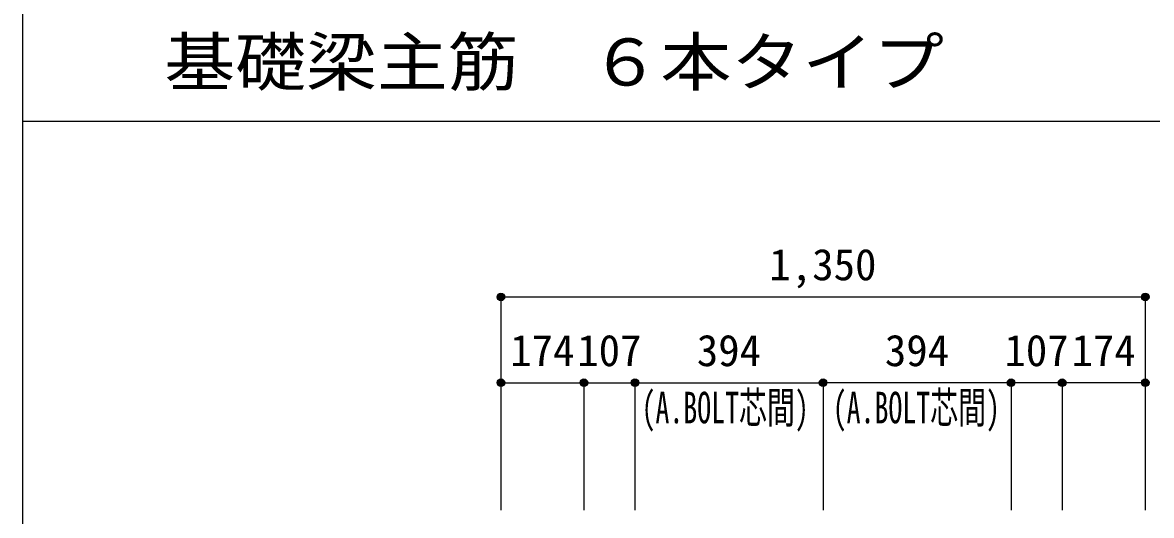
# Model space of a CAD drawing. Units: millimetres at full size, sheet at 1:30. Extents: x -5973 to 5954, y -4195 to 4201.
# Drawn here: x -5973 to -3608, y -1048 to -15 of the extents above; entities that cross this region are included whole.
import ezdxf
from ezdxf.enums import TextEntityAlignment as Align

# ---------------------------------------------------------------- set-up
doc = ezdxf.new("R2010")
doc.units = ezdxf.units.MM
doc.header["$LTSCALE"] = 30
doc.header["$PDMODE"] = 32
doc.header["$PDSIZE"] = 15
for name, color, linetype in [('0-7_文字', 4, 'Continuous'), ('0-D_寸法', 4, 'Continuous'), ('6-7_文字', 7, 'Continuous'), ('F-0_枠', 6, 'Continuous')]:
    doc.layers.add(name, color=color, linetype=linetype)
doc.styles.add('ＭＳ ゴシック', font='')
doc.styles.get('ＭＳ ゴシック').set_extended_font_data('MS Gothic')

msp = doc.modelspace()

# ---------------------------------------------------------------- linework, layer by layer
at = {"layer": '0-D_寸法'}
for p, q in [((-4970.8, -590.12), (-3620.8, -590.12)), ((-4970.8, -590.12), (-4970.8, -770.12)), ((-4970.8, -590.12), (-4970.8, -770.12)), ((-4970.8, -590.12), (-3620.8, -590.12)), ((-3620.8, -590.12), (-3620.8, -1037.16)), ((-4970.8, -770.12), (-4796.8, -770.12)), ((-4970.8, -770.12), (-4970.8, -1037.16)), ((-4796.8, -770.12), (-4796.8, -1037.16)), ((-4796.8, -770.12), (-4689.8, -770.12)), ((-4689.8, -770.12), (-4689.8, -1037.16)), ((-4689.8, -770.12), (-4295.8, -770.12)), ((-3901.8, -770.12), (-4295.8, -770.12)), ((-4295.8, -770.12), (-4295.8, -1037.16)), ((-3794.8, -770.12), (-3901.8, -770.12)), ((-3901.8, -770.12), (-3901.8, -1037.16)), ((-3620.8, -770.12), (-3794.8, -770.12)), ((-3794.8, -770.12), (-3794.8, -1037.16)), ((-3620.8, -770.12), (-3620.8, -1037.16))]:
    msp.add_line(p, q, dxfattribs=at)
for centre, radius in [((-4970.8, -590.12), 8), ((-4970.8, -590.12), 7.2), ((-4970.8, -590.12), 6.4), ((-4970.8, -590.12), 5.6), ((-4970.8, -590.12), 4.8), ((-4970.8, -590.12), 4), ((-4970.8, -590.12), 3.2), ((-4970.8, -590.12), 2.4), ((-4970.8, -590.12), 1.6), ((-4970.8, -590.12), 0.8), ((-3620.8, -590.12), 8), ((-3620.8, -590.12), 7.2), ((-3620.8, -590.12), 6.4), ((-3620.8, -590.12), 5.6), ((-3620.8, -590.12), 4.8), ((-3620.8, -590.12), 4), ((-3620.8, -590.12), 3.2), ((-3620.8, -590.12), 2.4), ((-3620.8, -590.12), 1.6), ((-3620.8, -590.12), 0.8), ((-4970.8, -770.12), 8), ((-4970.8, -770.12), 7.2), ((-4970.8, -770.12), 6.4), ((-4970.8, -770.12), 5.6), ((-4970.8, -770.12), 4.8), ((-4970.8, -770.12), 4), ((-4970.8, -770.12), 3.2), ((-4970.8, -770.12), 2.4), ((-4970.8, -770.12), 1.6), ((-4970.8, -770.12), 0.8), ((-4796.8, -770.12), 8), ((-4796.8, -770.12), 7.2), ((-4796.8, -770.12), 6.4), ((-4796.8, -770.12), 5.6), ((-4796.8, -770.12), 4.8), ((-4796.8, -770.12), 4), ((-4796.8, -770.12), 3.2), ((-4796.8, -770.12), 2.4), ((-4796.8, -770.12), 1.6), ((-4796.8, -770.12), 0.8), ((-4689.8, -770.12), 8), ((-4689.8, -770.12), 7.2), ((-4689.8, -770.12), 6.4), ((-4689.8, -770.12), 5.6), ((-4689.8, -770.12), 4.8), ((-4689.8, -770.12), 4), ((-4689.8, -770.12), 3.2), ((-4689.8, -770.12), 2.4), ((-4689.8, -770.12), 1.6), ((-4689.8, -770.12), 0.8), ((-4295.8, -770.12), 8), ((-4295.8, -770.12), 7.2), ((-4295.8, -770.12), 6.4), ((-4295.8, -770.12), 5.6), ((-4295.8, -770.12), 4.8), ((-4295.8, -770.12), 4), ((-4295.8, -770.12), 3.2), ((-4295.8, -770.12), 2.4), ((-4295.8, -770.12), 1.6), ((-4295.8, -770.12), 0.8), ((-3901.8, -770.12), 8), ((-3901.8, -770.12), 7.2), ((-3901.8, -770.12), 6.4), ((-3901.8, -770.12), 5.6), ((-3901.8, -770.12), 4.8), ((-3901.8, -770.12), 4), ((-3901.8, -770.12), 3.2), ((-3901.8, -770.12), 2.4), ((-3901.8, -770.12), 1.6), ((-3901.8, -770.12), 0.8), ((-3794.8, -770.12), 8), ((-3794.8, -770.12), 7.2), ((-3794.8, -770.12), 6.4), ((-3794.8, -770.12), 5.6), ((-3794.8, -770.12), 4.8), ((-3794.8, -770.12), 4), ((-3794.8, -770.12), 3.2), ((-3794.8, -770.12), 2.4), ((-3794.8, -770.12), 1.6), ((-3794.8, -770.12), 0.8), ((-3620.8, -770.12), 8), ((-3620.8, -770.12), 7.2), ((-3620.8, -770.12), 6.4), ((-3620.8, -770.12), 5.6), ((-3620.8, -770.12), 4.8), ((-3620.8, -770.12), 4), ((-3620.8, -770.12), 3.2), ((-3620.8, -770.12), 2.4), ((-3620.8, -770.12), 1.6), ((-3620.8, -770.12), 0.8)]:
    msp.add_circle(centre, radius, dxfattribs=at)
at = {"layer": '0-D_寸法', "color": 7}
for p in [(-4970.8, -590.12), (-4970.8, -590.12), (-3620.8, -590.12), (-4970.8, -770.12), (-4796.8, -770.12), (-4689.8, -770.12), (-4295.8, -770.12), (-3901.8, -770.12), (-3794.8, -770.12), (-3620.8, -770.12)]:
    msp.add_point(p, dxfattribs=at)
at = {"layer": 'F-0_枠'}
msp.add_line((-5972.88, 4201.15), (-5972.88, -4195.24), dxfattribs=at)
at = {"layer": 'F-0_枠', "color": 2}
msp.add_line((-5972.88, -222.05), (3723.6, -222.05), dxfattribs=at)

# ---------------------------------------------------------------- texts
at = {"layer": '0-7_文字', "style": 'ＭＳ ゴシック', "width": 0.65}
for p in [(-4676.06, -874.88), (-4275.54, -874.88)]:
    msp.add_text('(A.BOLT芯間)', height=65.98, dxfattribs=at).set_placement(p, align=Align.BOTTOM_LEFT)
at = {"layer": '0-D_寸法', "style": 'ＭＳ ゴシック'}
for s, p in [('1,350', (-4408.3, -575.12)), ('174', (-4951.3, -755.12)), ('107', (-4810.8, -755.12)), ('394', (-4560.3, -755.12)), ('394', (-4166.3, -755.12)), ('107', (-3915.8, -755.12)), ('174', (-3775.3, -755.12))]:
    msp.add_text(s, height=65.98, dxfattribs=at).set_placement(p, align=Align.BOTTOM_LEFT)
at = {"layer": '6-7_文字', "color": 2, "style": 'ＭＳ ゴシック', "width": 1.1}
msp.add_text('\u3000\u3000基礎梁主筋\u3000６本タイプ', height=98.97, dxfattribs=at).set_placement((-5972.88, -177.05), align=Align.BOTTOM_LEFT)

doc.saveas('drawing.dxf')
